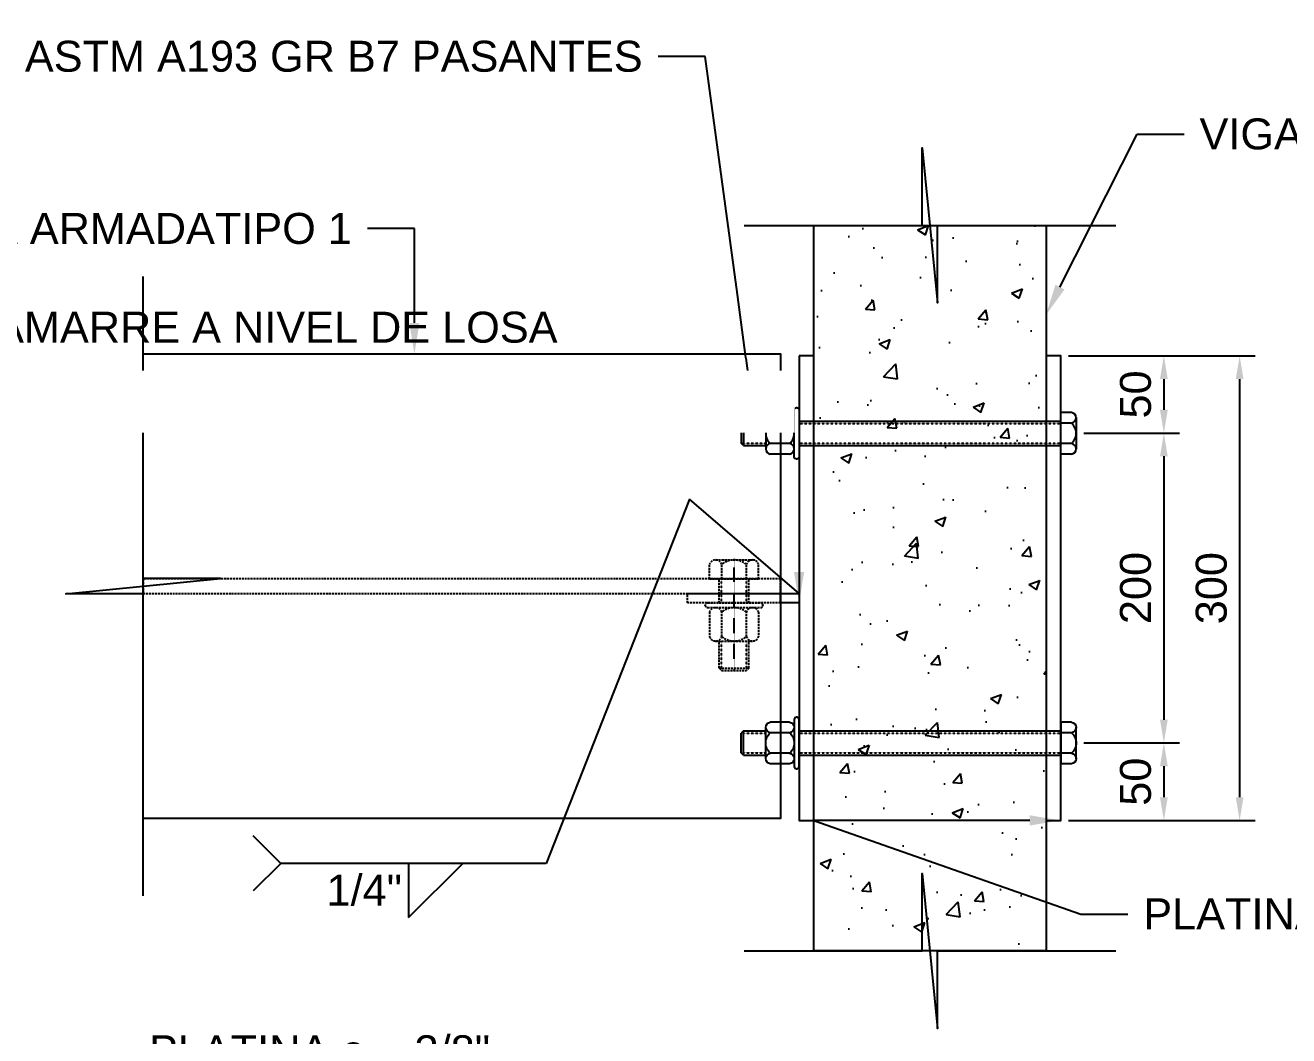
# Model space of a CAD drawing. Header units: millimetres. Extents: x -241278 to 318497, y -110515 to 29234.
# Drawn here: x -27872 to -27056, y -41989 to -41336 of the extents above; entities that cross this region are included whole.
import ezdxf
from ezdxf import colors
from ezdxf.entities.mleader import LeaderData, LeaderLine
from ezdxf.enums import TextEntityAlignment as Align
from ezdxf.math import Vec2, Vec3

# ---------------------------------------------------------------- set-up
doc = ezdxf.new("R2010")
doc.units = ezdxf.units.MM
doc.header["$LTSCALE"] = 0.1
for name, pattern in [('CENTER', [2, 1.25, -0.25, 0.25, -0.25]), ('HIDDEN', [0.375, 0.25, -0.125]), ('HIDDENX2', [19.05, 12.7, -6.35])]:
    doc.linetypes.add(name, pattern=pattern)
for name, color, linetype in [('EE-CENTROS', 8, 'CENTER'), ('EE-OCULTAS', 8, 'HIDDEN'), ('EE-TEXTO 2', 2, 'Continuous'), ('SIM-ARM 700x3-8x300x1-2', 66, 'Continuous'), ('SIM-CONCRETO', 8, 'Continuous'), ('SIM-COTAS', 1, 'Continuous'), ('SIM-OCULTOS', 8, 'HIDDENX2'), ('SIM-PLATINAS', 2, 'Continuous')]:
    doc.layers.add(name, color=color, linetype=linetype)
doc.styles.add('ARIAL EE', font='arial.ttf')
doc.styles.get("Standard").update_dxf_attribs({"font": 'arial.ttf'})
doc.dimstyles.new('EE 1_STANDAR', dxfattribs={"dimtxt": 2, "dimasz": 1.5, "dimexe": 1, "dimexo": 0.5, "dimgap": 0.8, "dimtad": 1, "dimdec": 0, "dimdsep": 46, "dimtxsty": 'Standard', "dimcen": 0.09, "dimclrd": 256, "dimclre": 256, "dimclrt": 2, "dimadec": 0, "dimazin": 0, "dimtfac": 1, "dimtdec": 0, "dimtix": 1, "dimtmove": 0, "dimatfit": 2, "dimfxl": 1, "dimtolj": 1, "dimlwd": -1, "dimlwe": -1, "dimarcsym": 1})

# ---------------------------------------------------------------- blocks, each defined once
blk = doc.blocks.new('*U97')
for p, q in [((-13.49, 175.92), (-13.49, 169)), ((-10.31, 178.92), (10.31, 178.92)), ((-6.62, 175.92), (-6.62, 169)), ((6.62, 175.92), (6.62, 169)), ((13.49, 175.92), (13.49, 169)), ((13.49, 169), (-13.49, 169)), ((-7.94, 0), (-7.94, 169)), ((7.94, 0), (7.94, 169)), ((-13.49, -6.1), (-13.49, -18.58)), ((-6.62, -6.1), (-6.62, -18.58)), ((6.62, -6.1), (6.62, -18.58)), ((13.49, -6.1), (13.49, -18.58)), ((-10.31, -21.58), (10.31, -21.58)), ((-7.94, -35.95), (-7.94, -21.58)), ((7.94, -35.95), (7.94, -21.58)), ((-7.94, -35.95), (7.94, -35.95)), ((-7.94, -35.95), (-6.44, -37.45)), ((-6.44, -37.45), (6.44, -37.45)), ((7.94, -35.95), (6.44, -37.45))]:
    blk.add_line(p, q)
blk.add_lwpolyline([(-16.67, -1.6), (-16.67, -1.5, -0.414214), (-15.17, 0), (15.17, 0, -0.414214), (16.67, -1.5), (16.67, -1.6, -0.414214), (15.17, -3.1), (-15.17, -3.1, -0.414214)], format="xyb", close=True)
for centre, radius, start, end in [((-10.06, 175.45), 3.47, 7.76819, 172.23181), ((0, 170.12), 8.8, 41.21446, 138.78554), ((10.06, 175.45), 3.47, 7.76819, 172.23181), ((-10.06, -6.57), 3.47, 7.76819, 172.23181), ((0, -11.9), 8.8, 41.21446, 138.78554), ((10.06, -6.57), 3.47, 7.76819, 172.23181), ((-10.06, -18.11), 3.47, 187.76819, 352.23181), ((0, -12.78), 8.8, 221.21446, 318.78554), ((10.06, -18.11), 3.47, 187.76819, 352.23181)]:
    blk.add_arc(centre, radius, start, end)
at = {"layer": 'EE-OCULTAS'}
for p, q in [((-6.44, 0), (-6.44, 169)), ((6.44, 0), (6.44, 169)), ((-6.44, -37.45), (-6.44, -21.58)), ((6.44, -37.45), (6.44, -21.83))]:
    blk.add_line(p, q, dxfattribs=at)
blk = doc.blocks.new('*D174')
at = {"layer": 'SIM-COTAS', "transparency": 16777216}
for p, q in [((-27198.42, -41549.77), (-27077.88, -41549.77)), ((-27087.88, -41564.77), (-27087.88, -41834.77)), ((-27198.42, -41849.77), (-27077.88, -41849.77))]:
    blk.add_line(p, q, dxfattribs=at)
for points in [[(-27090.38, -41564.77), (-27085.38, -41564.77), (-27087.88, -41549.77)], [(-27090.38, -41834.77), (-27085.38, -41834.77), (-27087.88, -41849.77)]]:
    blk.add_solid(points, dxfattribs=at)
at = {"layer": 'SIM-COTAS', "color": 2, "transparency": 16777216, "insert": (-27106.1, -41699.77), "char_height": 20, "attachment_point": 5, "rotation": 90}
blk.add_mtext('\\A1;300', dxfattribs=at)
blk = doc.blocks.new('*D175')
at = {"layer": 'SIM-COTAS', "transparency": 16777216}
for p, q in [((-27198.42, -41549.77), (-27126.82, -41549.77)), ((-27136.82, -41564.77), (-27136.82, -41584.59)), ((-27188.5, -41599.59), (-27126.82, -41599.59))]:
    blk.add_line(p, q, dxfattribs=at)
for points in [[(-27139.32, -41564.77), (-27134.32, -41564.77), (-27136.82, -41549.77)], [(-27139.32, -41584.59), (-27134.32, -41584.59), (-27136.82, -41599.59)]]:
    blk.add_solid(points, dxfattribs=at)
at = {"layer": 'SIM-COTAS', "color": 2, "transparency": 16777216, "insert": (-27155.04, -41574.68), "char_height": 20, "attachment_point": 5, "rotation": 90}
blk.add_mtext('\\A1;50', dxfattribs=at)
blk = doc.blocks.new('*D176')
at = {"layer": 'SIM-COTAS', "transparency": 16777216}
for p, q in [((-27188.5, -41599.59), (-27126.82, -41599.59)), ((-27136.82, -41614.59), (-27136.82, -41784.77)), ((-27188.5, -41799.77), (-27126.82, -41799.77))]:
    blk.add_line(p, q, dxfattribs=at)
for points in [[(-27139.32, -41614.59), (-27134.32, -41614.59), (-27136.82, -41599.59)], [(-27139.32, -41784.77), (-27134.32, -41784.77), (-27136.82, -41799.77)]]:
    blk.add_solid(points, dxfattribs=at)
at = {"layer": 'SIM-COTAS', "color": 2, "transparency": 16777216, "insert": (-27155.04, -41699.68), "char_height": 20, "attachment_point": 5, "rotation": 90}
blk.add_mtext('\\A1;200', dxfattribs=at)
blk = doc.blocks.new('*D177')
at = {"layer": 'SIM-COTAS', "transparency": 16777216}
for p, q in [((-27188.5, -41799.77), (-27126.82, -41799.77)), ((-27136.82, -41814.77), (-27136.82, -41834.77)), ((-27198.42, -41849.77), (-27126.82, -41849.77))]:
    blk.add_line(p, q, dxfattribs=at)
for points in [[(-27139.32, -41814.77), (-27134.32, -41814.77), (-27136.82, -41799.77)], [(-27139.32, -41834.77), (-27134.32, -41834.77), (-27136.82, -41849.77)]]:
    blk.add_solid(points, dxfattribs=at)
at = {"layer": 'SIM-COTAS', "color": 2, "transparency": 16777216, "insert": (-27155.04, -41824.77), "char_height": 20, "attachment_point": 5, "rotation": 90}
blk.add_mtext('\\A1;50', dxfattribs=at)
blk = doc.blocks.new('AWS-FILL-DER')
at = {"transparency": 16777216}
for p, q in [((-19.75, 0), (-21.528, 1.778)), ((-11.5, -3.5), (-8, 0)), ((-19.75, 0), (-21.528, -1.778)), ((-8, 0), (-19.75, 0)), ((-11.5, 0), (-11.5, -3.5))]:
    blk.add_line(p, q, dxfattribs=at)
at = {"layer": 'EE-TEXTO 2', "color": 2, "transparency": 16777216, "style": 'ARIAL EE'}
for tag, flags, p in [('OBSERVACION', 4, (-21.91, -1.073)), ('VALOR_SOLDADURA', 12, (-11.918, -2.725))]:
    blk.add_attdef(tag, text='', height=2, dxfattribs=dict(at, flags=flags)).set_placement(p, align=Align.RIGHT)
at = {"layer": 'EE-TEXTO 2', "color": 2, "transparency": 16777216, "style": 'ARIAL EE', "flags": 12}
blk.add_attdef('DE-TANTO-CADA-TANTO', (-7.661, -2.683), '', height=2, dxfattribs=at)
blk = doc.blocks.new('*U186')
for p, q in [((-15.87, 15.5), (-15.87, 24.83)), ((-11.91, 27.72), (11.91, 27.72)), ((-11.91, 27.72), (-7.94, 27.72)), ((-7.94, 27.72), (7.94, 27.72)), ((-7.94, 15.5), (-7.94, 24.83)), ((7.94, 15.5), (7.94, 24.83)), ((15.88, 15.5), (15.88, 24.83)), ((-15.87, 15.5), (15.88, 15.5)), ((-9.52, 0), (-9.52, 15.5)), ((9.53, 0), (9.53, 15.5)), ((-17.15, 0), (17.15, 0)), ((-18.65, -1.6), (-18.65, -1.5)), ((-17.15, -3.1), (17.15, -3.1)), ((-15.87, -5.99), (-15.87, -21.75)), ((-7.94, -21.75), (-7.94, -5.99)), ((7.94, -21.75), (7.94, -5.99)), ((15.88, -5.99), (15.88, -21.75)), ((18.65, -1.5), (18.65, -1.6)), ((-11.91, -24.64), (11.91, -24.64)), ((-9.52, -42.19), (-9.52, -24.64)), ((9.53, -42.19), (9.53, -24.64)), ((-9.52, -42.19), (9.53, -42.19)), ((-9.52, -42.19), (-8.02, -43.69)), ((-8.02, -43.69), (8.03, -43.69)), ((9.53, -42.19), (8.03, -43.69))]:
    blk.add_line(p, q)
for centre, radius, start, end in [((-11.91, 23.55), 4.17, 17.93793, 162.06207), ((0, 15.36), 12.36, 50.02884, 129.97116), ((11.91, 23.55), 4.17, 17.93793, 162.06207), ((17.15, -1.5), 1.5, 0, 90), ((-17.15, -1.5), 1.5, 90, 180), ((-17.15, -1.6), 1.5, 180, 270), ((-11.91, -7.27), 4.17, 17.93793, 162.06207), ((0, -15.45), 12.36, 50.02884, 129.97116), ((11.91, -7.27), 4.17, 17.93793, 162.06207), ((17.15, -1.6), 1.5, 270, 0), ((-11.91, -20.47), 4.17, 197.93793, 342.06207), ((0, -12.28), 12.36, 230.02884, 309.97116), ((11.91, -20.47), 4.17, 197.93793, 342.06207)]:
    blk.add_arc(centre, radius, start, end)
at = {"layer": 'EE-CENTROS'}
blk.add_line((0, -43.69), (0, 27.72), dxfattribs=at)
at = {"layer": 'EE-OCULTAS'}
for p, q in [((-8.02, 0), (-8.02, 15.5)), ((8.03, 0), (8.03, 15.5)), ((-8.02, -43.69), (-8.02, -24.64)), ((8.03, -43.69), (8.03, -24.64))]:
    blk.add_line(p, q, dxfattribs=at)

msp = doc.modelspace()

# ---------------------------------------------------------------- linework, layer by layer
at = {"layer": 'SIM-COTAS'}
msp.add_lwpolyline([(-27407.92, -41934.07), (-27292.92, -41934.07), (-27292.92, -41884.07), (-27282.92, -41984.07), (-27282.92, -41934.07), (-27167.92, -41934.07)], dxfattribs=at)
at = {"layer": 'SIM-OCULTOS'}
for points in [[(-27384.42, -41703.27), (-27384.42, -41693.77), (-27796.06, -41693.77), (-27796.06, -41703.27)], [(-27384.42, -41703.27), (-27384.42, -41709.27), (-27444.42, -41709.27), (-27444.42, -41703.27)]]:
    msp.add_lwpolyline(points, close=True, dxfattribs=at)
at = {"layer": 'SIM-PLATINAS'}
msp.add_lwpolyline([(-27384.42, -41703.27), (-27372.42, -41703.27), (-27372.42, -41709.27), (-27384.42, -41709.27)], close=True, dxfattribs=at)

# ---------------------------------------------------------------- block references
at = {"xscale": -1, "rotation": 270}
msp.add_blockref('*U97', (-27372.42, -41799.77), dxfattribs=at)
at = {"layer": 'SIM-OCULTOS'}
msp.add_blockref('*U186', (-27414.42, -41709.27), dxfattribs=at)

# ---------------------------------------------------------------- dimensions: what is measured, and where the dimension line sits
at = {"layer": 'SIM-COTAS'}
dim = msp.add_linear_dim(base=(-27136.82, -41849.77), p1=(-27193.5, -41799.77), p2=(-27203.42, -41849.77), angle=90, dimstyle='EE 1_STANDAR', dxfattribs=at)
dim.commit()
dim.dimension.update_dxf_attribs({"geometry": '*D177', "text_midpoint": (-27155.04, -41824.77)})

# ---------------------------------------------------------------- leaders
at = {"layer": 'SIM-COTAS', "linetype": 'Continuous'}
ml = msp.add_multileader_mtext('Standard', dxfattribs=at)
ml.set_content('{\\C2;VIGA REMATE FOSO ESCALERAS O DE AMARRE A NIVEL DE LOSA }', color=256)
ml.set_leader_properties()
ml.build(insert=Vec2(0, 0))
ml.multileader.update_dxf_attribs({"dogleg_length": 0.0025, "arrow_head_size": 20, "scale": 10})
ctx = ml.context
ctx.base_point, ctx.scale, ctx.char_height, ctx.arrow_head_size, ctx.landing_gap_size, ctx.plane_origin = Vec3(-28438.83, -41531.39), 10, 20, 20, 10, Vec3(-58173.05, -35231.48)
notes = []
notes.append((ctx, [(0, (1, 1, 0), (-28469.19, -41531.39), (1, 0), 30.37, [(0, [(-28527.98, -41648.05)], 0, [])])]))
ctx.mtext.insert, ctx.mtext.width, ctx.mtext.defined_height, ctx.mtext.flow_direction = Vec3(-28428.83, -41521.22), 259.8681, 84.57, 5
ctx.mtext.has_bg_fill, ctx.mtext.bg_color, ctx.mtext.bg_scale_factor, ctx.mtext.bg_transparency, ctx.mtext.use_window_bg_color = 1, -1027028792, 1.5, 0, 1
ml = msp.add_multileader_mtext('Standard', dxfattribs=at)
ml.set_content('\\A1;{\\C2;PLATINA e = 3/8"}', color=256)
ml.set_leader_properties()
ml.build(insert=Vec2(0, 0))
ml.multileader.update_dxf_attribs({"dogleg_length": 0.0025, "arrow_head_size": 20, "scale": 10})
ctx = ml.context
ctx.base_point, ctx.scale, ctx.char_height, ctx.arrow_head_size, ctx.landing_gap_size, ctx.plane_origin = Vec3(-28475.15, -42035.08), 10, 20, 20, 10, Vec3(-58094.18, -35608.81)
notes.append((ctx, [(0, (1, 1, 0), (-28505.52, -42035.08), (1, 0), 30.37, [(1, [(-28518.48, -41974.58), (-28677.98, -41974.58)], 0, [])])]))
ctx.mtext.insert, ctx.mtext.width, ctx.mtext.defined_height, ctx.mtext.flow_direction = Vec3(-28465.15, -42024.9), 94.2686, 56.31, 5
ctx.mtext.has_bg_fill, ctx.mtext.bg_color, ctx.mtext.bg_scale_factor, ctx.mtext.bg_transparency, ctx.mtext.use_window_bg_color = 1, -1027028792, 1.5, 0, 1
for ctx, leaders in notes:
    for number, flags, end, landing, length, lines in leaders:
        leader = LeaderData()
        leader.index, (leader.has_last_leader_line, leader.has_dogleg_vector, leader.attachment_direction) = number, flags
        leader.last_leader_point, leader.dogleg_vector, leader.dogleg_length = Vec3(end), Vec3(landing), length
        for number, points, colour, breaks in lines:
            line = LeaderLine()
            line.index, line.vertices, line.color, line.breaks = number, Vec3.list(points), colors.encode_raw_color(colour), breaks
            leader.lines.append(line)
        ctx.leaders.append(leader)

# ---------------------------------------------------------------- next in the draw order: hatches: boundary and pattern name
at = {"layer": 'SIM-CONCRETO'}
h = msp.add_hatch(dxfattribs=at)
h.set_pattern_fill('AR-CONC', color=256, scale=0.4)
h.paths.add_polyline_path([(-27362.92, -41465.46), (-27212.92, -41465.46), (-27212.92, -41934.07), (-27362.92, -41934.07)])

# ---------------------------------------------------------------- next in the draw order: linework, layer by layer
msp.add_lwpolyline([(-27362.92, -41465.46), (-27212.92, -41465.46), (-27212.92, -41934.07), (-27362.92, -41934.07)], close=True, dxfattribs=at)
at = {"layer": 'SIM-COTAS'}
for points in [[(-27407.92, -41465.48), (-27292.92, -41465.48), (-27292.92, -41415.48), (-27282.92, -41515.48), (-27282.92, -41465.48), (-27167.92, -41465.48)], [(-27796.06, -41898.52), (-27796.06, -41703.52), (-27846.06, -41703.52), (-27746.06, -41693.52), (-27796.06, -41693.52), (-27796.06, -41498.52)]]:
    msp.add_lwpolyline(points, dxfattribs=at)
at = {"layer": 'SIM-PLATINAS'}
for points in [[(-27372.42, -41549.77), (-27372.42, -41849.77), (-27362.92, -41849.77), (-27362.92, -41549.77)], [(-27212.92, -41549.77), (-27212.92, -41849.77), (-27203.42, -41849.77), (-27203.42, -41549.77)]]:
    msp.add_lwpolyline(points, close=True, dxfattribs=at)

# ---------------------------------------------------------------- next in the draw order: block references
at = {"rotation": 270}
msp.add_blockref('*U97', (-27372.42, -41599.77), dxfattribs=at)

# ---------------------------------------------------------------- next in the draw order: dimensions: what is measured, and where the dimension line sits
at = {"layer": 'SIM-COTAS'}
for base, p1, p2, picture, middle in [((-27087.88, -41849.77), (-27203.42, -41549.77), (-27203.42, -41849.77), '*D174', (-27106.1, -41699.77)), ((-27136.82, -41599.59), (-27203.42, -41549.77), (-27193.5, -41599.59), '*D175', (-27155.04, -41574.68)), ((-27136.82, -41799.77), (-27193.5, -41599.59), (-27193.5, -41799.77), '*D176', (-27155.04, -41699.68))]:
    dim = msp.add_linear_dim(base=base, p1=p1, p2=p2, angle=90, dimstyle='EE 1_STANDAR', dxfattribs=at)
    dim.commit()
    dim.dimension.update_dxf_attribs({"geometry": picture, "text_midpoint": middle})

# ---------------------------------------------------------------- next in the draw order: leaders
ml = msp.add_multileader_block('Standard', dxfattribs=at)
ml.set_content('AWS-FILL-DER', color=256, scale=10)
ml.set_attribute('DE-TANTO-CADA-TANTO', '', width=0)
ml.set_attribute('VALOR_SOLDADURA', '1/4"', width=0)
ml.set_attribute('OBSERVACION', '', width=0)
ml.set_leader_properties(color=256)
ml.build(insert=Vec2(0, 0))
ml.multileader.update_dxf_attribs({"arrow_head_size": 20, "scale": 10, "block_connection_type": 1})
ctx = ml.context
ctx.base_point, ctx.scale, ctx.char_height, ctx.arrow_head_size, ctx.landing_gap_size, ctx.plane_origin = Vec3(-27707.2, -41877.57), 10, 40, 20, 20, Vec3(-27784.14, -42644.8)
ctx.attachment_type = 1
notes = []
notes.append((ctx, [(0, (1, 1, 0), (-27535.79, -41877.57), (-1, 0), 53.9, [(1, [(-27372.42, -41709.27), (-27372.42, -41703.27), (-27443.3, -41642.39)], 0, [])])]))
ctx.block.insert = Vec3(-27509.7, -41877.57)
at = {"layer": 'SIM-COTAS', "linetype": 'Continuous'}
ml = msp.add_multileader_mtext('Standard', dxfattribs=at)
ml.set_content('\\A1;{\\C2;PLATINA e = 3/8"}', color=256)
ml.set_leader_properties()
ml.build(insert=Vec2(0, 0))
ml.multileader.update_dxf_attribs({"dogleg_length": 0.0025, "arrow_head_size": 20, "scale": 10})
ctx = ml.context
ctx.base_point, ctx.scale, ctx.char_height, ctx.arrow_head_size, ctx.landing_gap_size, ctx.plane_origin = Vec3(-27696.33, -41998.73), 10, 20, 20, 10, Vec3(-57025.37, -35707.65)
ctx.text_align_type = 2
notes.append((ctx, [(1, (1, 1, 0), (-27531.62, -41998.73), (-1, 0), 30.37, [(0, [(-27454.42, -42221.02)], 0, [])])]))
ctx.mtext.insert, ctx.mtext.width, ctx.mtext.defined_height, ctx.mtext.alignment, ctx.mtext.flow_direction = Vec3(-27571.99, -41988.55), 113.8074, 56.31, 3, 5
ctx.mtext.has_bg_fill, ctx.mtext.bg_color, ctx.mtext.bg_scale_factor, ctx.mtext.bg_transparency, ctx.mtext.use_window_bg_color = 1, -1027028792, 1.5, 0, 1
for ctx, leaders in notes:
    for number, flags, end, landing, length, lines in leaders:
        leader = LeaderData()
        leader.index, (leader.has_last_leader_line, leader.has_dogleg_vector, leader.attachment_direction) = number, flags
        leader.last_leader_point, leader.dogleg_vector, leader.dogleg_length = Vec3(end), Vec3(landing), length
        for number, points, colour, breaks in lines:
            line = LeaderLine()
            line.index, line.vertices, line.color, line.breaks = number, Vec3.list(points), colors.encode_raw_color(colour), breaks
            leader.lines.append(line)
        ctx.leaders.append(leader)

# ---------------------------------------------------------------- next in the draw order: leaders
ml = msp.add_multileader_mtext('Standard', dxfattribs=at)
ml.set_content('{\\C2;VIGA REMATE FOSO ESCALERAS O DE AMARRE A NIVEL DE LOSA }', color=256)
ml.set_leader_properties()
ml.build(insert=Vec2(0, 0))
ml.multileader.update_dxf_attribs({"dogleg_length": 0.0025, "arrow_head_size": 20, "scale": 10})
ctx = ml.context
ctx.base_point, ctx.scale, ctx.char_height, ctx.arrow_head_size, ctx.landing_gap_size, ctx.plane_origin = Vec3(-27123.77, -41406.58), 10, 20, 20, 10, Vec3(-56857.99, -35106.67)
notes = []
notes.append((ctx, [(0, (1, 1, 0), (-27154.14, -41406.58), (1, 0), 30.37, [(0, [(-27212.92, -41523.24)], 0, [])])]))
ctx.mtext.insert, ctx.mtext.width, ctx.mtext.defined_height, ctx.mtext.flow_direction = Vec3(-27113.77, -41396.41), 259.8681, 84.57, 5
ctx.mtext.has_bg_fill, ctx.mtext.bg_color, ctx.mtext.bg_scale_factor, ctx.mtext.bg_transparency, ctx.mtext.use_window_bg_color = 1, -1027028792, 1.5, 0, 1
ml = msp.add_multileader_mtext('Standard', dxfattribs=at)
ml.set_content('\\A1;{\\C2;VIGA ARMADATIPO 1}', color=256)
ml.set_leader_properties()
ml.build(insert=Vec2(0, 0))
ml.multileader.update_dxf_attribs({"dogleg_length": 0.0025, "arrow_head_size": 20, "scale": 10})
ctx = ml.context
ctx.base_point, ctx.scale, ctx.char_height, ctx.arrow_head_size, ctx.landing_gap_size, ctx.plane_origin = Vec3(-27854.74, -41467.44), 10, 20, 20, 10, Vec3(-57147.39, -35110.58)
ctx.text_align_type = 2
notes.append((ctx, [(1, (1, 1, 0), (-27620.89, -41467.44), (-1, 0), 30.37, [(0, [(-27620.89, -41548.52)], 0, [])])]))
ctx.mtext.insert, ctx.mtext.width, ctx.mtext.defined_height, ctx.mtext.alignment, ctx.mtext.flow_direction = Vec3(-27661.26, -41457.44), 195.4891, 84.57, 3, 5
ctx.mtext.has_bg_fill, ctx.mtext.bg_color, ctx.mtext.bg_scale_factor, ctx.mtext.bg_transparency, ctx.mtext.use_window_bg_color = 1, -1027028792, 1.5, 0, 1
ml = msp.add_multileader_mtext('Standard', dxfattribs=at)
ml.set_content('\\A1;{\\C2;PLATINA e = 3/8"}', color=256)
ml.set_leader_properties()
ml.build(insert=Vec2(0, 0))
ml.multileader.update_dxf_attribs({"dogleg_length": 0.0025, "arrow_head_size": 20, "scale": 10})
ctx = ml.context
ctx.base_point, ctx.scale, ctx.char_height, ctx.arrow_head_size, ctx.landing_gap_size, ctx.plane_origin = Vec3(-27160.1, -41910.27), 10, 20, 20, 10, Vec3(-56779.12, -35484)
notes.append((ctx, [(0, (1, 1, 0), (-27190.46, -41910.27), (1, 0), 30.37, [(1, [(-27203.42, -41849.77), (-27362.92, -41849.77)], 0, [])])]))
ctx.mtext.insert, ctx.mtext.width, ctx.mtext.defined_height, ctx.mtext.flow_direction = Vec3(-27150.1, -41900.09), 94.2686, 56.31, 5
ctx.mtext.has_bg_fill, ctx.mtext.bg_color, ctx.mtext.bg_scale_factor, ctx.mtext.bg_transparency, ctx.mtext.use_window_bg_color = 1, -1027028792, 1.5, 0, 1
for ctx, leaders in notes:
    for number, flags, end, landing, length, lines in leaders:
        leader = LeaderData()
        leader.index, (leader.has_last_leader_line, leader.has_dogleg_vector, leader.attachment_direction) = number, flags
        leader.last_leader_point, leader.dogleg_vector, leader.dogleg_length = Vec3(end), Vec3(landing), length
        for number, points, colour, breaks in lines:
            line = LeaderLine()
            line.index, line.vertices, line.color, line.breaks = number, Vec3.list(points), colors.encode_raw_color(colour), breaks
            leader.lines.append(line)
        ctx.leaders.append(leader)

# ---------------------------------------------------------------- next in the draw order: leaders
ml = msp.add_multileader_mtext('Standard', dxfattribs=at)
ml.set_content('{\\C2;6 %%C5/8" ASTM A193 GR B7 PASANTES}', color=256)
ml.set_leader_properties()
ml.build(insert=Vec2(0, 0))
ml.multileader.update_dxf_attribs({"dogleg_length": 0.0025, "arrow_head_size": 20, "scale": 10})
ctx = ml.context
ctx.base_point, ctx.scale, ctx.char_height, ctx.arrow_head_size, ctx.landing_gap_size, ctx.plane_origin = Vec3(-27659.46, -41356.42), 10, 20, 20, 10, Vec3(-56936.37, -35166.68)
ctx.text_align_type = 2
notes = []
notes.append((ctx, [(1, (1, 1, 0), (-27433.09, -41356.42), (-1, 0), 30.37, [(0, [(-27401.18, -41591.83)], 0, [])])]))
ctx.mtext.insert, ctx.mtext.width, ctx.mtext.defined_height, ctx.mtext.alignment, ctx.mtext.flow_direction = Vec3(-27473.46, -41346.25), 180.3043, 84.57, 3, 5
ctx.mtext.has_bg_fill, ctx.mtext.bg_color, ctx.mtext.bg_scale_factor, ctx.mtext.bg_transparency, ctx.mtext.use_window_bg_color = 1, -1027028792, 1.5, 0, 1
for ctx, leaders in notes:
    for number, flags, end, landing, length, lines in leaders:
        leader = LeaderData()
        leader.index, (leader.has_last_leader_line, leader.has_dogleg_vector, leader.attachment_direction) = number, flags
        leader.last_leader_point, leader.dogleg_vector, leader.dogleg_length = Vec3(end), Vec3(landing), length
        for number, points, colour, breaks in lines:
            line = LeaderLine()
            line.index, line.vertices, line.color, line.breaks = number, Vec3.list(points), colors.encode_raw_color(colour), breaks
            leader.lines.append(line)
        ctx.leaders.append(leader)

# ---------------------------------------------------------------- next in the draw order: linework, layer by layer
at = {"layer": 'SIM-ARM 700x3-8x300x1-2'}
msp.add_lwpolyline([(-27796.06, -41848.52), (-27796.06, -41548.52), (-27384.42, -41548.52), (-27384.42, -41848.52)], close=True, dxfattribs=at)

# ---------------------------------------------------------------- next in the draw order: leaders
at = {"layer": 'SIM-COTAS', "linetype": 'Continuous'}
ml = msp.add_multileader_mtext('Standard', dxfattribs=at)
ml.set_content('{\\C2;8 %%C5/8" ASTM A193 GR B7 ANCLAR 250mm AL CONCRETO CON HIT RE-500}', color=256)
ml.set_leader_properties()
ml.build(insert=Vec2(0, 0))
ml.multileader.update_dxf_attribs({"dogleg_length": 0.0025, "arrow_head_size": 20, "scale": 10})
ctx = ml.context
ctx.base_point, ctx.scale, ctx.char_height, ctx.arrow_head_size, ctx.landing_gap_size, ctx.plane_origin = Vec3(-30857.93, -41579.5), 10, 20, 20, 10, Vec3(-60616.09, -35806.29)
notes = []
notes.append((ctx, [(0, (1, 1, 0), (-30923.91, -41579.5), (1, 0), 65.98, [(0, [(-30923.91, -41774.67)], 0, [])])]))
ctx.mtext.insert, ctx.mtext.width, ctx.mtext.defined_height, ctx.mtext.flow_direction = Vec3(-30847.93, -41569.33), 346.2653, 85.6, 5
ctx.mtext.has_bg_fill, ctx.mtext.bg_color, ctx.mtext.bg_scale_factor, ctx.mtext.bg_transparency, ctx.mtext.use_window_bg_color = 1, -1027028792, 1.5, 0, 1
for ctx, leaders in notes:
    for number, flags, end, landing, length, lines in leaders:
        leader = LeaderData()
        leader.index, (leader.has_last_leader_line, leader.has_dogleg_vector, leader.attachment_direction) = number, flags
        leader.last_leader_point, leader.dogleg_vector, leader.dogleg_length = Vec3(end), Vec3(landing), length
        for number, points, colour, breaks in lines:
            line = LeaderLine()
            line.index, line.vertices, line.color, line.breaks = number, Vec3.list(points), colors.encode_raw_color(colour), breaks
            leader.lines.append(line)
        ctx.leaders.append(leader)

doc.saveas('drawing.dxf')
